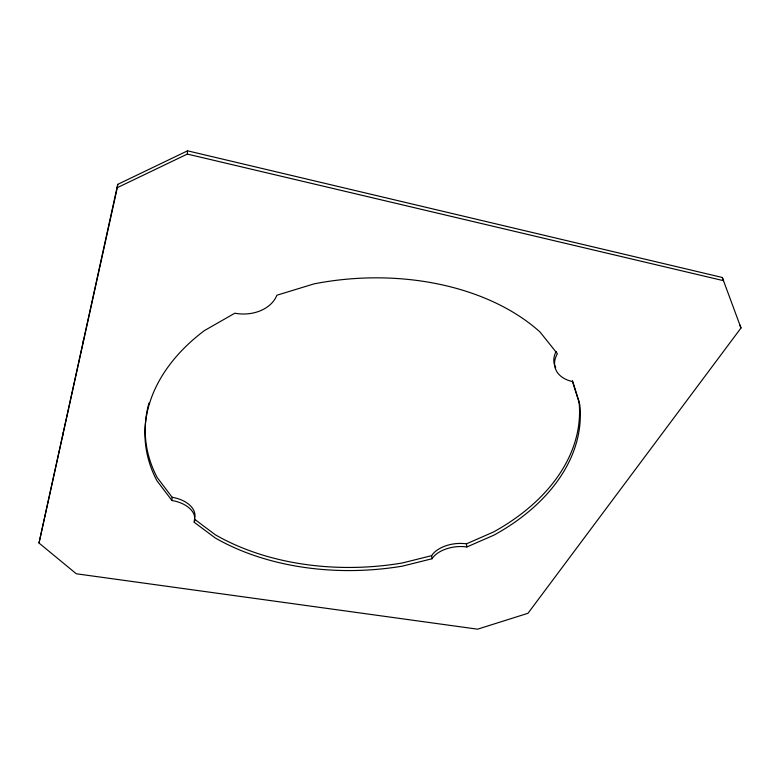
<?xml version="1.0" encoding="UTF-8"?>
<svg xmlns="http://www.w3.org/2000/svg" width="780" height="780" viewBox="0 0 780 780"><rect width="100%" height="100%" fill="white"/><g stroke="black" fill="none" stroke-linecap="round" stroke-linejoin="round"><path stroke-width="1.17" d="M194.239 522.308A29.464 18.008 2.6 0 0 171.941 500.507L156.907 480.704A218.049 145.841 -4.4 0 1 204.292 330.671L234.819 313.209A35.656 26.949 2.4 0 0 276.88 295.22L314.106 283.861A218.049 145.841 -4.4 0 1 539.975 331.958L557.408 353.71A33.286 22.581 -14.7 0 0 572.51 381.566L579.784 404.674A218.049 145.841 -4.4 0 1 494.013 535.109L466.879 546.956A27.242 15.893 -7 0 0 431.974 558.763L402.548 566.105A218.049 145.841 -4.4 0 1 215.134 537.898L194.239 522.308L194.337 520.172M171.941 500.507L172.136 497.289L157.141 477.457A217.532 145.918 -4.4 0 1 148.941 403.065M187.336 154.07L187.551 150.823L722.309 277.485L723.528 280.683L187.336 154.07L117.312 187.658L39 543.046L76.313 573.778L477.575 629.177L527.982 613.285L741 327.99L722.309 277.485M117.312 187.658L117.721 184.373L187.551 150.823M83.09 342.956L83.548 339.641M62.497 436.4L62.975 433.105M39 543.046L117.721 184.373M194.386 519.109L215.231 534.719A217.532 145.918 -4.4 0 0 402.246 563.004L431.613 555.662A27.193 15.912 -7 0 1 466.44 543.845L493.516 531.989A217.532 145.918 -4.4 0 0 579.014 401.476L572.471 380.669M739.781 324.802L741 327.99M466.44 543.845L466.879 546.956M431.613 555.662L431.974 558.763M555.74 367.828A33.199 22.591 -14.8 0 1 556.111 351.488M172.136 497.289A29.396 18.028 2.7 0 1 194.893 516.847"/></g></svg>
